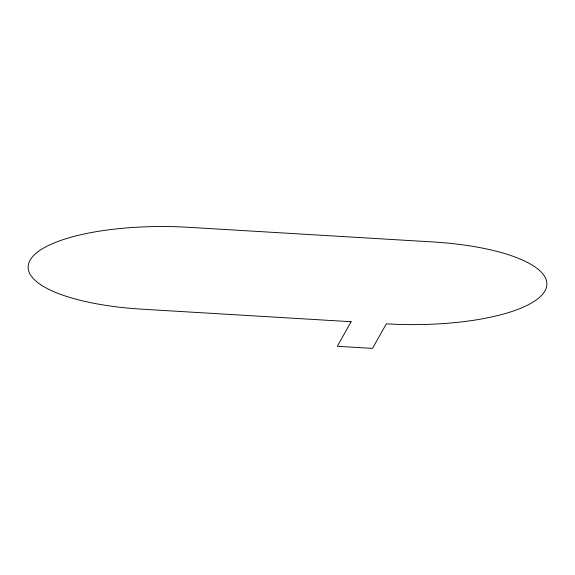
<?xml version="1.0" encoding="UTF-8"?>
<svg xmlns="http://www.w3.org/2000/svg" width="575" height="575" viewBox="0 0 575 575"><rect width="100%" height="100%" fill="white"/><g stroke="black" fill="none" stroke-linecap="round" stroke-linejoin="round"><path stroke-width="0.86" d="M351.131 321.713L337.281 346.287L372.507 348.393L386.35 323.826A137.425 41.731 0.5 0 0 544.892 290.993A137.425 41.731 0.5 0 0 432.501 241.924L188.65 227.312A137.425 41.731 0.5 0 0 30.108 260.144A137.425 41.731 0.5 0 0 142.499 309.213L351.131 321.713"/></g></svg>
